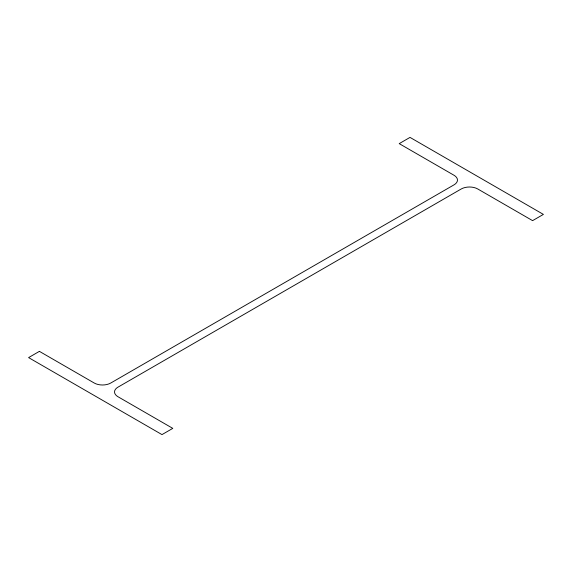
<?xml version="1.0" encoding="UTF-8"?>
<svg xmlns="http://www.w3.org/2000/svg" width="572" height="572" viewBox="0 0 572 572"><rect width="100%" height="100%" fill="white"/><g stroke="black" fill="none" stroke-linecap="round" stroke-linejoin="round"><path stroke-width="0.86" d="M39.404 351.358L28.6 357.6L161.983 434.606L172.787 428.371L117.946 396.711A11.683 6.742 0 0 1 117.946 387.172L461.232 188.975A11.683 6.742 0 0 1 477.756 188.975L532.596 220.642L543.4 214.4L410.017 137.394L399.213 143.629L454.054 175.289A11.683 6.742 0 0 1 454.054 184.827L110.768 383.026A11.683 6.742 0 0 1 94.244 383.026L39.404 351.358"/></g></svg>
